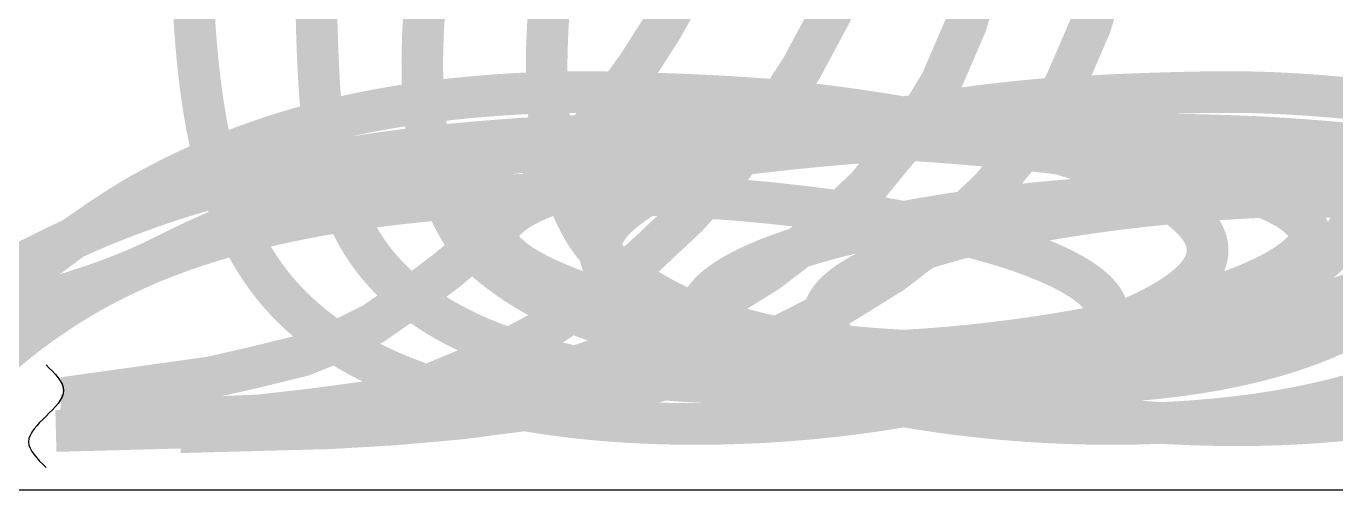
# Model space of a CAD drawing. Header units: feet. Extents: x -208 to 2089, y -974 to 342.
# Drawn here: x 1555.8 to 1618.7, y -534.5 to -512.3 of the extents above; entities that cross this region are included whole.
import ezdxf

# ---------------------------------------------------------------- set-up
doc = ezdxf.new("R2010")
doc.units = ezdxf.units.FT
doc.header["$MEASUREMENT"] = 0
doc.layers.add('CABLE', color=2, linetype='Continuous')
doc.layers.add('EQUIPMENT', color=6, linetype='Continuous')

msp = doc.modelspace()

# ---------------------------------------------------------------- linework, layer by layer
at = {"layer": 'CABLE', "const_width": 2}
for points in [[(1595.63793, -508.9423), (1594.47648, -511.64542), (1593.06904, -514.26604), (1591.43519, -516.78051), (1589.59448, -519.16516), (1587.56649, -521.39632), (1585.37077, -523.45032), (1583.0269, -525.3035), (1580.55444, -526.93218), (1577.97295, -528.31271), (1575.30201, -529.42141), (1572.55961, -530.2489), (1569.77096, -530.62828), (1566.98575, -530.94585), (1564.18185, -531.05793), (1557.43379, -530.92717)], [(1601.859, -509.23614), (1600.9688, -512.18949), (1599.75947, -514.98465), (1598.17664, -517.58498), (1596.22024, -519.96832), (1593.94638, -522.12757), (1591.41378, -524.05629), (1588.68115, -525.74805), (1585.80723, -527.19644), (1582.85055, -528.39513), (1579.85236, -529.34975), (1576.82106, -530.08861), (1573.76137, -530.64252), (1570.67803, -531.04231), (1567.57576, -531.31881), (1564.45929, -531.50283), (1557.21854, -531.6974)], [(1607.83727, -509.29647), (1606.94707, -512.24982), (1605.73774, -515.04499), (1604.15491, -517.64531), (1602.19851, -520.02865), (1599.92465, -522.1879), (1597.39205, -524.11662), (1594.65942, -525.80839), (1591.7855, -527.25678), (1588.82882, -528.45546), (1585.83063, -529.41009), (1582.79933, -530.14894), (1579.73964, -530.70285), (1576.6563, -531.10265), (1573.55403, -531.37914), (1570.43756, -531.56316), (1563.19681, -531.75773)], [(1574.97434, -510.89257), (1574.93599, -511.4411), (1574.90414, -511.94597), (1574.87867, -512.4107), (1574.85922, -512.84069), (1574.84542, -513.24137), (1574.83692, -513.61817), (1574.83335, -513.97649), (1574.83437, -514.32177), (1574.83961, -514.65941), (1574.8488, -514.99392), (1574.86203, -515.32609), (1574.87949, -515.6558), (1574.90136, -515.98291), (1574.92782, -516.30729), (1574.95907, -516.62882), (1574.99527, -516.94737), (1575.03662, -517.2628), (1575.0833, -517.575), (1575.13549, -517.88383), (1575.19338, -518.18916), (1575.25715, -518.49087), (1575.32698, -518.78882), (1575.40305, -519.08289), (1575.48556, -519.37294), (1575.57468, -519.65886), (1575.67033, -519.94023), (1575.77137, -520.21553), (1575.87639, -520.48299), (1575.98399, -520.74081), (1576.09274, -520.9872), (1576.20125, -521.22036), (1576.3081, -521.43851), (1576.41189, -521.63986), (1576.51158, -521.82328), (1576.60762, -521.99025), (1576.70085, -522.14292), (1576.79209, -522.28345), (1576.88218, -522.41398), (1576.97193, -522.53666), (1577.06217, -522.65364), (1577.15375, -522.76706), (1577.24768, -522.87895), (1577.34582, -522.99077), (1577.45021, -523.10387), (1577.56291, -523.21956), (1577.68597, -523.33921), (1577.82143, -523.46413), (1577.97136, -523.59566), (1578.1378, -523.73515), (1578.32222, -523.8834), (1578.52373, -524.03915), (1578.74088, -524.20059), (1578.97221, -524.36594), (1579.21623, -524.53339), (1579.4715, -524.70115), (1579.73655, -524.86743), (1580.00992, -525.03042), (1580.29035, -525.18865), (1580.57747, -525.34185), (1580.87113, -525.49008), (1581.17117, -525.63338), (1581.47744, -525.7718), (1581.78977, -525.9054), (1582.108, -526.03422), (1582.43199, -526.15832), (1582.76158, -526.27773), (1583.0966, -526.39252), (1583.4369, -526.50274), (1583.78233, -526.60842), (1584.13273, -526.70963), (1584.48793, -526.80641), (1584.84779, -526.89882), (1585.21215, -526.98689), (1585.58085, -527.07069), (1585.95373, -527.15026), (1586.33063, -527.22566), (1586.71141, -527.29692), (1587.0959, -527.36411), (1587.48394, -527.42726), (1587.87538, -527.48644), (1588.27006, -527.54169), (1588.66783, -527.59306), (1589.06853, -527.6406), (1589.47199, -527.68437), (1589.87807, -527.7244), (1590.28661, -527.76076), (1590.69745, -527.79348), (1591.11043, -527.82263), (1591.5254, -527.84824), (1591.9422, -527.87038), (1592.36067, -527.88908), (1592.78065, -527.90441), (1593.202, -527.9164), (1593.62454, -527.92512), (1594.04814, -527.9306), (1594.47262, -527.93291), (1594.89783, -527.93208), (1595.32361, -527.92817), (1595.74982, -527.92124), (1596.17628, -527.91132), (1596.60285, -527.89847), (1597.02937, -527.88273), (1597.45567, -527.86417), (1597.88161, -527.84282), (1598.30703, -527.81875), (1598.73176, -527.79199), (1599.15566, -527.7626), (1599.57856, -527.73062), (1600.00031, -527.69612), (1600.42075, -527.65913), (1600.83973, -527.61971), (1601.25708, -527.57791), (1601.67266, -527.53377), (1602.0863, -527.48735), (1602.49785, -527.4387), (1602.90715, -527.38787), (1603.31404, -527.3349), (1603.71837, -527.27985), (1604.11997, -527.22276), (1604.51871, -527.16369), (1604.9144, -527.10269), (1605.30691, -527.03981), (1605.69607, -526.97509), (1606.08172, -526.90858), (1606.46371, -526.84034), (1606.84189, -526.77042), (1607.21608, -526.69886), (1607.58615, -526.62572), (1607.95193, -526.55104), (1608.31326, -526.47488), (1608.66998, -526.39728), (1609.02195, -526.3183), (1609.369, -526.23798), (1609.71098, -526.15638), (1610.04772, -526.07354), (1610.37908, -525.98952), (1610.7049, -525.90436), (1611.02501, -525.81811), (1611.33927, -525.73083), (1611.64751, -525.64256), (1611.94958, -525.55336), (1612.24532, -525.46327), (1612.53457, -525.37234), (1612.81718, -525.28063), (1613.09299, -525.18817), (1613.36185, -525.09504), (1613.62359, -525.00126), (1613.87806, -524.9069), (1614.12511, -524.812), (1614.36457, -524.71661), (1614.59629, -524.62079), (1614.82011, -524.52458), (1615.03588, -524.42803), (1615.24344, -524.33119), (1615.44263, -524.23411), (1615.63329, -524.13685), (1615.81527, -524.03945), (1615.98841, -523.94196), (1616.15256, -523.84443), (1616.30755, -523.74691), (1616.45323, -523.64945), (1616.58946, -523.55223), (1616.7161, -523.45587), (1616.83306, -523.36116), (1616.94023, -523.26885), (1617.03748, -523.1797), (1617.12471, -523.09449), (1617.20181, -523.01397), (1617.26867, -522.9389), (1617.32536, -522.86981), (1617.37267, -522.80617), (1617.41157, -522.74724), (1617.44303, -522.69224), (1617.46802, -522.64043), (1617.48751, -522.59103), (1617.50247, -522.5433), (1617.51387, -522.49646), (1617.52242, -522.44978), (1617.52778, -522.40256), (1617.52936, -522.35411), (1617.52655, -522.30376), (1617.51877, -522.25083), (1617.50541, -522.19463), (1617.48587, -522.13448), (1617.45956, -522.06971), (1617.42595, -521.99987), (1617.38476, -521.92547), (1617.33579, -521.84725), (1617.27883, -521.76596), (1617.21368, -521.68235), (1617.14014, -521.59716), (1617.05799, -521.51114), (1616.96704, -521.42503), (1616.86712, -521.33946), (1616.75831, -521.25456), (1616.64071, -521.17034), (1616.51443, -521.08681), (1616.37958, -521.00397), (1616.23629, -520.92183), (1616.08465, -520.84041), (1615.92479, -520.75971), (1615.7568, -520.67974), (1615.58082, -520.60051), (1615.39694, -520.52202), (1615.20528, -520.44429), (1615.00595, -520.36732), (1614.79907, -520.29113), (1614.58474, -520.21572), (1614.36307, -520.1411), (1614.13419, -520.06728), (1613.8982, -519.99426), (1613.65521, -519.92207), (1613.40533, -519.85069), (1613.14869, -519.78015), (1612.88538, -519.71046), (1612.61552, -519.64161), (1612.33923, -519.57362), (1612.05661, -519.5065), (1611.76777, -519.44026), (1611.47284, -519.3749), (1611.17192, -519.31044), (1610.86512, -519.24688), (1610.55255, -519.18423), (1610.23433, -519.1225), (1609.91057, -519.06169), (1609.58138, -519.00183), (1609.24688, -518.94291), (1608.90716, -518.88495), (1608.56236, -518.82795), (1608.21257, -518.77192), (1607.85791, -518.71687), (1607.4985, -518.66281), (1607.13444, -518.60974), (1606.76585, -518.55769), (1606.39283, -518.50664), (1606.01551, -518.45662), (1605.63398, -518.40764), (1605.24837, -518.35969), (1604.85879, -518.31279), (1604.46535, -518.26696), (1604.06815, -518.22218), (1603.66732, -518.17849), (1603.26296, -518.13587), (1602.85519, -518.09435), (1602.44412, -518.05393), (1602.02986, -518.01462), (1601.61251, -517.97643), (1601.19221, -517.93937), (1600.76904, -517.90344), (1600.34195, -517.86863), (1599.90507, -517.8348), (1599.45136, -517.8018), (1598.97378, -517.76946), (1598.46529, -517.73762), (1597.91884, -517.70612), (1597.32739, -517.67481), (1596.68391, -517.64352), (1595.98374, -517.61223), (1595.23184, -517.5815), (1594.43558, -517.55201), (1593.60231, -517.52447), (1592.73938, -517.49956), (1591.85417, -517.47798), (1590.95401, -517.46042), (1590.04628, -517.44757), (1589.13834, -517.43993), (1588.23758, -517.4372), (1587.35142, -517.43891), (1586.48725, -517.44455), (1585.65249, -517.45364), (1584.85454, -517.46569), (1584.1008, -517.4802), (1583.39869, -517.4967), (1582.7532, -517.51477), (1582.15968, -517.53434), (1581.61106, -517.55541), (1581.1003, -517.578), (1580.62034, -517.60211), (1580.1641, -517.62775), (1579.72455, -517.65493), (1579.29461, -517.68366), (1578.86841, -517.71395), (1578.4448, -517.74579), (1578.02379, -517.7792), (1577.60541, -517.81418), (1577.18969, -517.85074), (1576.77664, -517.88888), (1576.3663, -517.92861), (1575.95868, -517.96993), (1575.5538, -518.01284), (1575.15166, -518.05735), (1574.75224, -518.10347), (1574.35551, -518.15119), (1573.96147, -518.20053), (1573.57009, -518.25148), (1573.18137, -518.30404), (1572.79528, -518.35823), (1572.4118, -518.41404), (1572.03093, -518.47148), (1571.65264, -518.53055), (1571.27691, -518.59125), (1570.90374, -518.65359), (1570.5331, -518.71758), (1570.16498, -518.7832), (1569.79935, -518.85048), (1569.43621, -518.91941), (1569.07554, -518.98999), (1568.71731, -519.06223), (1568.36151, -519.13614), (1568.00813, -519.21171), (1567.65715, -519.28895), (1567.30855, -519.36786), (1566.96231, -519.44845), (1566.61843, -519.53071), (1566.27687, -519.61466), (1565.93763, -519.7003), (1565.60068, -519.78762), (1565.26602, -519.87664), (1564.93361, -519.96736), (1564.60346, -520.05977), (1564.27553, -520.15389), (1563.94982, -520.24972), (1563.6263, -520.34725), (1563.30497, -520.4465), (1562.98579, -520.54747), (1562.66876, -520.65016), (1562.35386, -520.75457), (1562.04107, -520.86071), (1561.73038, -520.96858), (1561.42176, -521.07819), (1561.11521, -521.18953), (1560.8107, -521.30262), (1560.50822, -521.41745), (1560.20775, -521.53402), (1559.90927, -521.65235), (1559.61277, -521.77244), (1559.31823, -521.89428), (1559.02563, -522.01789), (1558.73496, -522.14326), (1558.4462, -522.2704), (1558.15934, -522.39931), (1557.87434, -522.53), (1557.59121, -522.66247), (1557.30992, -522.79672), (1557.03046, -522.93276), (1556.75189, -523.07069), (1556.46961, -523.2111), (1556.17813, -523.35466), (1555.87191, -523.50205), (1555.54547, -523.65395), (1555.19328, -523.81104), (1554.80984, -523.974), (1554.38962, -524.14351)], [(1563.82038, -510.9424), (1563.84121, -511.35972), (1563.86484, -511.77775), (1563.89141, -512.19652), (1563.92108, -512.61604), (1563.954, -513.03637), (1563.99032, -513.45748), (1564.03028, -513.87921), (1564.07413, -514.30136), (1564.12212, -514.72373), (1564.1745, -515.14612), (1564.2315, -515.56833), (1564.29339, -515.99015), (1564.36041, -516.41138), (1564.43281, -516.8318), (1564.51091, -517.25108), (1564.59502, -517.66885), (1564.68544, -518.08476), (1564.78251, -518.49846), (1564.88653, -518.90959), (1564.99782, -519.31778), (1565.11669, -519.72269), (1565.24346, -520.12396), (1565.37844, -520.52122), (1565.52196, -520.91412), (1565.67432, -521.3023), (1565.83585, -521.68539), (1566.00686, -522.06304), (1566.18767, -522.43489), (1566.37859, -522.80057), (1566.57991, -523.15975), (1566.79185, -523.51215), (1567.0146, -523.85749), (1567.24832, -524.19551), (1567.49323, -524.52595), (1567.74948, -524.84855), (1568.01729, -525.16304), (1568.29682, -525.46915), (1568.58819, -525.76666), (1568.89126, -526.05558), (1569.20578, -526.33592), (1569.53153, -526.60774), (1569.86828, -526.87105), (1570.21581, -527.1259), (1570.57388, -527.37233), (1570.94227, -527.61037), (1571.32073, -527.84007), (1571.70897, -528.0615), (1572.10668, -528.27478), (1572.51355, -528.47998), (1572.92927, -528.67722), (1573.35352, -528.86657), (1573.78601, -529.04815), (1574.22641, -529.22203), (1574.67442, -529.38833), (1575.12973, -529.54713), (1575.59204, -529.69853), (1576.06101, -529.84262), (1576.53636, -529.97951), (1577.01777, -530.10928), (1577.50493, -530.23202), (1577.99752, -530.34785), (1578.49525, -530.45684), (1578.99779, -530.5591), (1579.50484, -530.65473), (1580.01609, -530.74381), (1580.53124, -530.82644), (1581.04996, -530.90272), (1581.57195, -530.97274), (1582.09689, -531.03659), (1582.62449, -531.09438), (1583.15443, -531.1462), (1583.6864, -531.19215), (1584.22008, -531.23231), (1584.75518, -531.26678), (1585.29137, -531.29567), (1585.82836, -531.31906), (1586.36582, -531.33705), (1586.90346, -531.34973), (1587.44095, -531.35721), (1587.97799, -531.35957), (1588.51428, -531.35691), (1589.04949, -531.34933), (1589.58332, -531.33692), (1590.11546, -531.31977), (1590.6456, -531.29799), (1591.17343, -531.27167), (1591.69864, -531.2409), (1592.22093, -531.20577), (1592.73997, -531.16639), (1593.25546, -531.12285), (1593.76709, -531.07524), (1594.27455, -531.02366), (1594.77753, -530.9682), (1595.27572, -530.90897), (1595.76881, -530.84605), (1596.25649, -530.77954), (1596.73845, -530.70953), (1597.21438, -530.63612), (1597.68398, -530.55942), (1598.14692, -530.4795), (1598.6029, -530.39647), (1599.05161, -530.31041), (1599.49274, -530.22144), (1599.92599, -530.12964), (1600.35103, -530.03511), (1600.76756, -529.93794), (1601.17528, -529.83822), (1601.57386, -529.73606), (1601.963, -529.63155), (1602.3424, -529.52479), (1602.71174, -529.41586), (1603.0707, -529.30487), (1603.41899, -529.1919), (1603.75629, -529.07706), (1604.08229, -528.96044), (1604.39667, -528.84214), (1604.69914, -528.72225), (1604.98938, -528.60086), (1605.26709, -528.47808), (1605.53194, -528.35399), (1605.78363, -528.22869), (1606.02186, -528.10228), (1606.2463, -527.97486), (1606.45666, -527.84651), (1606.65261, -527.71733), (1606.83388, -527.58742), (1607.00023, -527.45687), (1607.15147, -527.32575), (1607.2874, -527.19417), (1607.4078, -527.06219), (1607.51248, -526.92992), (1607.60123, -526.79744), (1607.67385, -526.66482), (1607.7302, -526.53217), (1607.77037, -526.39953), (1607.79451, -526.26696), (1607.80276, -526.13452), (1607.79529, -526.00227), (1607.77224, -525.87027), (1607.73375, -525.73857), (1607.67999, -525.60723), (1607.61111, -525.47631), (1607.52733, -525.34585), (1607.42887, -525.21592), (1607.31594, -525.08655), (1607.18878, -524.95781), (1607.04761, -524.82973), (1606.89266, -524.70239), (1606.72413, -524.57582), (1606.54227, -524.45007), (1606.34728, -524.3252), (1606.1394, -524.20126), (1605.91885, -524.0783), (1605.68585, -523.95637), (1605.44062, -523.83552), (1605.1834, -523.71581), (1604.91439, -523.59728), (1604.63383, -523.47999), (1604.34193, -523.36398), (1604.03893, -523.24931), (1603.72504, -523.13603), (1603.40049, -523.02419), (1603.0655, -522.91384), (1602.72029, -522.80504), (1602.36509, -522.69782), (1602.00013, -522.59226), (1601.62561, -522.48839), (1601.24178, -522.38626), (1600.84884, -522.28594), (1600.44703, -522.18746), (1600.03657, -522.09088), (1599.61767, -521.99626), (1599.19058, -521.90364), (1598.75549, -521.81307), (1598.31265, -521.72461), (1597.86228, -521.6383), (1597.40459, -521.55421), (1596.93981, -521.47237), (1596.46816, -521.39284), (1595.98987, -521.31567), (1595.50517, -521.24092), (1595.01426, -521.16862), (1594.51738, -521.09885), (1594.01476, -521.03164), (1593.5066, -520.96704), (1592.99315, -520.90511), (1592.47461, -520.84591), (1591.95122, -520.78947), (1591.42319, -520.73585), (1590.89076, -520.68511), (1590.35414, -520.63729), (1589.81355, -520.59245), (1589.26923, -520.55063), (1588.72138, -520.51189), (1588.17025, -520.47628), (1587.61604, -520.44385), (1587.05899, -520.41464), (1586.49931, -520.38872), (1585.93724, -520.36614), (1585.37299, -520.34694), (1584.80678, -520.33117), (1584.23884, -520.31889), (1583.6694, -520.31015), (1583.09867, -520.30499), (1582.52689, -520.30348), (1581.95426, -520.30566), (1581.38102, -520.31158), (1580.80739, -520.32129), (1580.2336, -520.33485), (1579.65986, -520.35231), (1579.0864, -520.37371), (1578.51344, -520.39911), (1577.94121, -520.42856), (1577.36993, -520.46211), (1576.79982, -520.49981), (1576.2311, -520.54172), (1575.66401, -520.58787), (1575.09876, -520.63834), (1574.53557, -520.69316), (1573.97468, -520.75238), (1573.41629, -520.81607), (1572.86064, -520.88427), (1572.30795, -520.95702), (1571.75845, -521.03439), (1571.21235, -521.11643), (1570.66987, -521.20317), (1570.13125, -521.29469), (1569.59671, -521.39101), (1569.06646, -521.49221), (1568.54074, -521.59833), (1568.01976, -521.70942), (1567.50375, -521.82552), (1566.99294, -521.9467), (1566.48753, -522.07301), (1565.98777, -522.20449), (1565.49387, -522.34119), (1565.00605, -522.48317), (1564.52453, -522.63048), (1564.04945, -522.78313), (1563.58097, -522.94113), (1563.11921, -523.1045), (1562.66432, -523.27327), (1562.21644, -523.44743), (1561.77571, -523.627), (1561.34227, -523.81201), (1560.91622, -524.00243), (1560.49747, -524.1982), (1560.0859, -524.39922), (1559.6814, -524.60536), (1559.28385, -524.81655), (1558.89311, -525.03268), (1558.50908, -525.25364), (1558.13162, -525.47933), (1557.76076, -525.70955), (1557.39701, -525.94368), (1557.04104, -526.18097), (1556.69352, -526.42071), (1556.35511, -526.66215), (1556.02647, -526.90457), (1555.70827, -527.14724), (1555.40116, -527.38943), (1555.10531, -527.6303), (1554.81884, -527.86869), (1554.53935, -528.10329)], [(1587.44162, -510.41673), (1586.36424, -512.334), (1585.17261, -514.19548), (1583.87448, -515.99679), (1582.47765, -517.73357), (1580.98987, -519.40147), (1579.41892, -520.99611), (1577.77256, -522.51313), (1576.05859, -523.94818), (1574.28475, -525.29688), (1572.45884, -526.55487), (1570.71198, -527.41803), (1569.05819, -528.07911), (1566.7429, -528.64574), (1564.66386, -529.11794), (1557.57622, -530.10956)], [(1580.95261, -510.95291), (1580.91426, -511.50143), (1580.88241, -512.00631), (1580.85694, -512.47103), (1580.83749, -512.90102), (1580.82369, -513.30171), (1580.81519, -513.6785), (1580.81162, -514.03683), (1580.81264, -514.3821), (1580.81788, -514.71975), (1580.82707, -515.05426), (1580.8403, -515.38643), (1580.85776, -515.71613), (1580.87963, -516.04324), (1580.90609, -516.36762), (1580.93734, -516.68915), (1580.97354, -517.0077), (1581.01489, -517.32314), (1581.06157, -517.63534), (1581.11376, -517.94416), (1581.17165, -518.2495), (1581.23542, -518.5512), (1581.30525, -518.84915), (1581.38132, -519.14322), (1581.46383, -519.43328), (1581.55295, -519.71919), (1581.6486, -520.00056), (1581.74964, -520.27587), (1581.85466, -520.54333), (1581.96225, -520.80114), (1582.07101, -521.04753), (1582.17952, -521.28069), (1582.28637, -521.49885), (1582.39016, -521.7002), (1582.48985, -521.88361), (1582.58589, -522.05058), (1582.67912, -522.20325), (1582.77036, -522.34378), (1582.86045, -522.47431), (1582.9502, -522.59699), (1583.04044, -522.71397), (1583.13202, -522.8274), (1583.22595, -522.93929), (1583.32409, -523.05111), (1583.42848, -523.1642), (1583.54118, -523.2799), (1583.66424, -523.39954), (1583.7997, -523.52446), (1583.94963, -523.65599), (1584.11607, -523.79548), (1584.30049, -523.94373), (1584.502, -524.09948), (1584.71915, -524.26092), (1584.95048, -524.42627), (1585.1945, -524.59372), (1585.44977, -524.76148), (1585.71482, -524.92776), (1585.98819, -525.09076), (1586.26862, -525.24898), (1586.55574, -525.40219), (1586.8494, -525.55041), (1587.14944, -525.69371), (1587.45571, -525.83214), (1587.76804, -525.96573), (1588.08627, -526.09456), (1588.41026, -526.21865), (1588.73985, -526.33807), (1589.07487, -526.45286), (1589.41517, -526.56307), (1589.7606, -526.66876), (1590.111, -526.76997), (1590.4662, -526.86675), (1590.82606, -526.95915), (1591.19042, -527.04723), (1591.55912, -527.13103), (1591.932, -527.2106), (1592.3089, -527.28599), (1592.68968, -527.35725), (1593.07417, -527.42444), (1593.46221, -527.4876), (1593.85365, -527.54677), (1594.24833, -527.60202), (1594.6461, -527.6534), (1595.0468, -527.70094), (1595.45026, -527.7447), (1595.85634, -527.78473), (1596.26488, -527.82109), (1596.67572, -527.85381), (1597.0887, -527.88296), (1597.50367, -527.90858), (1597.92046, -527.93071), (1598.33894, -527.94942), (1598.75892, -527.96474), (1599.18027, -527.97674), (1599.60281, -527.98545), (1600.02641, -527.99094), (1600.45089, -527.99324), (1600.8761, -527.99242), (1601.30188, -527.98851), (1601.72809, -527.98157), (1602.15455, -527.97165), (1602.58112, -527.9588), (1603.00764, -527.94307), (1603.43394, -527.9245), (1603.85988, -527.90316), (1604.28529, -527.87908), (1604.71003, -527.85232), (1605.13393, -527.82293), (1605.55683, -527.79096), (1605.97858, -527.75645), (1606.39902, -527.71946), (1606.818, -527.68004), (1607.23535, -527.63824), (1607.65093, -527.59411), (1608.06457, -527.54769), (1608.47612, -527.49904), (1608.88542, -527.4482), (1609.29231, -527.39523), (1609.69664, -527.34018), (1610.09824, -527.2831), (1610.49698, -527.22403), (1610.89267, -527.16303), (1611.28518, -527.10014), (1611.67434, -527.03542), (1612.05999, -526.96891), (1612.44198, -526.90068), (1612.82015, -526.83075), (1613.19435, -526.7592), (1613.56442, -526.68605), (1613.93019, -526.61138), (1614.29153, -526.53521), (1614.64825, -526.45762), (1615.00022, -526.37863), (1615.34727, -526.29832), (1615.68925, -526.21671), (1616.02599, -526.13388), (1616.35735, -526.04985), (1616.68317, -525.96469), (1617.00328, -525.87845), (1617.31754, -525.79116), (1617.62578, -525.7029), (1617.92785, -525.61369), (1618.22359, -525.5236), (1618.51284, -525.43267), (1618.79545, -525.34096), (1619.07126, -525.24851), (1619.34012, -525.15537), (1619.60186, -525.0616), (1619.85633, -524.96723)], [(1569.73633, -511.25989), (1569.75064, -511.92507), (1569.76865, -512.58041), (1569.79024, -513.22021), (1569.81531, -513.83871), (1569.84378, -514.43022), (1569.87554, -514.98899), (1569.9105, -515.5093), (1569.94861, -515.98724), (1569.99005, -516.42618), (1570.03505, -516.83126), (1570.08384, -517.20766), (1570.13666, -517.56054), (1570.19373, -517.89508), (1570.2553, -518.21644), (1570.32159, -518.52978), (1570.39282, -518.83938), (1570.46918, -519.14599), (1570.55085, -519.44946), (1570.63801, -519.74964), (1570.73082, -520.04639), (1570.82947, -520.33956), (1570.93414, -520.62901), (1571.045, -520.91458), (1571.16222, -521.19614), (1571.28596, -521.47355), (1571.41639, -521.74666), (1571.55367, -522.01536), (1571.69795, -522.27949), (1571.84939, -522.53894), (1572.00814, -522.79355), (1572.17438, -523.04319), (1572.34823, -523.28775), (1572.52968, -523.52718), (1572.71871, -523.76146), (1572.91529, -523.99057), (1573.11939, -524.21448), (1573.33097, -524.43315), (1573.55, -524.64658), (1573.77646, -524.85473), (1574.0103, -525.0576), (1574.25138, -525.2552), (1574.49957, -525.44759), (1574.75472, -525.63481), (1575.01667, -525.81689), (1575.2853, -525.99389), (1575.56045, -526.16584), (1575.84198, -526.33278), (1576.12973, -526.49477), (1576.42357, -526.65183), (1576.72335, -526.80403), (1577.02892, -526.95139), (1577.34013, -527.09396), (1577.65684, -527.23179), (1577.9789, -527.36491), (1578.30616, -527.49338), (1578.63847, -527.61723), (1578.9757, -527.73651), (1579.31769, -527.85127), (1579.66429, -527.96154), (1580.01535, -528.06736), (1580.37074, -528.16879), (1580.73031, -528.26586), (1581.0939, -528.35862), (1581.46136, -528.44712), (1581.83257, -528.53138), (1582.20735, -528.61147), (1582.58558, -528.68742), (1582.9671, -528.75927), (1583.35176, -528.82707), (1583.73942, -528.89087), (1584.12993, -528.95069), (1584.52315, -529.0066), (1584.91892, -529.05863), (1585.3171, -529.10682), (1585.71755, -529.15122), (1586.12011, -529.19187), (1586.52464, -529.22881), (1586.93099, -529.2621), (1587.33902, -529.29176), (1587.74857, -529.31786), (1588.15951, -529.34041), (1588.57168, -529.35948), (1588.98494, -529.37511), (1589.39913, -529.38733), (1589.81412, -529.39619), (1590.22976, -529.40174), (1590.64589, -529.40402), (1591.06238, -529.40307), (1591.47908, -529.39893), (1591.89583, -529.39165), (1592.31249, -529.38127), (1592.72892, -529.36784), (1593.14496, -529.35139), (1593.56047, -529.33198), (1593.97531, -529.30964), (1594.38933, -529.28441), (1594.80237, -529.25635), (1595.2143, -529.22549), (1595.62496, -529.19188), (1596.03421, -529.15557), (1596.4419, -529.11658), (1596.84788, -529.07498), (1597.25202, -529.03079), (1597.65415, -528.98407), (1598.05414, -528.93486), (1598.45183, -528.88319), (1598.84708, -528.82913), (1599.23975, -528.7727), (1599.62968, -528.71395), (1600.01673, -528.65292), (1600.40075, -528.58966), (1600.7816, -528.52422), (1601.15912, -528.45663), (1601.53318, -528.38693), (1601.90362, -528.31518), (1602.27029, -528.24141), (1602.63306, -528.16566), (1602.99176, -528.08799), (1603.34627, -528.00844), (1603.69642, -527.92704), (1604.04207, -527.84384), (1604.38308, -527.75888), (1604.7193, -527.67221), (1605.05058, -527.58388), (1605.37677, -527.49391), (1605.69773, -527.40237), (1606.01331, -527.30928), (1606.32336, -527.2147), (1606.62774, -527.11867), (1606.92629, -527.02122), (1607.21888, -526.92242), (1607.50536, -526.82228), (1607.78557, -526.72087), (1608.05937, -526.61822), (1608.32662, -526.51438), (1608.58717, -526.40939), (1608.84086, -526.3033), (1609.08756, -526.19614), (1609.32711, -526.08796), (1609.55938, -525.97881), (1609.7842, -525.86872), (1610.00144, -525.75774), (1610.21095, -525.64592), (1610.41258, -525.53329), (1610.60619, -525.41991), (1610.79162, -525.30581), (1610.96873, -525.19103), (1611.13738, -525.07563), (1611.29741, -524.95963), (1611.44868, -524.8431), (1611.59105, -524.72607), (1611.72436, -524.60858), (1611.84851, -524.49067), (1611.96337, -524.37239), (1612.06884, -524.25377), (1612.16479, -524.13487), (1612.25112, -524.01571), (1612.32771, -523.89634), (1612.39444, -523.7768), (1612.45123, -523.65713), (1612.49811, -523.53736), (1612.53512, -523.41751), (1612.56233, -523.29763), (1612.57978, -523.17772), (1612.58753, -523.05783), (1612.58563, -522.93799), (1612.57414, -522.81821), (1612.55312, -522.69853), (1612.52267, -522.57898), (1612.4829, -522.45957), (1612.43391, -522.34034), (1612.37581, -522.2213), (1612.30871, -522.10249), (1612.23271, -521.98392), (1612.14794, -521.86562), (1612.05448, -521.74762), (1611.95245, -521.62994), (1611.84196, -521.5126), (1611.72312, -521.39563), (1611.59603, -521.27905), (1611.4608, -521.16289), (1611.31754, -521.04718), (1611.16636, -520.93193), (1611.00736, -520.81717), (1610.84065, -520.70293), (1610.66635, -520.58923), (1610.48455, -520.4761), (1610.29536, -520.36355), (1610.0989, -520.25162), (1609.89527, -520.14033), (1609.68457, -520.0297), (1609.46693, -519.91976), (1609.24243, -519.81053), (1609.0112, -519.70204), (1608.77334, -519.59431), (1608.52895, -519.48736), (1608.27815, -519.38123), (1608.02104, -519.27593), (1607.75773, -519.17149), (1607.48833, -519.06794), (1607.21295, -518.96529), (1606.93168, -518.86358), (1606.64465, -518.76282), (1606.35196, -518.66305), (1606.05372, -518.56428), (1605.75002, -518.46655), (1605.44099, -518.36987), (1605.12674, -518.27427), (1604.80735, -518.17977), (1604.48296, -518.08641), (1604.15365, -517.9942), (1603.81955, -517.90317), (1603.48075, -517.81334), (1603.13737, -517.72474), (1602.78952, -517.63739), (1602.4373, -517.55131), (1602.08081, -517.46654), (1601.72017, -517.3831), (1601.35549, -517.301), (1600.98687, -517.22028), (1600.61442, -517.14096), (1600.23825, -517.06306), (1599.85846, -516.98661), (1599.47517, -516.91164), (1599.08848, -516.83816), (1598.6985, -516.7662), (1598.30533, -516.69579), (1597.90909, -516.62695), (1597.50988, -516.55971), (1597.10781, -516.49409), (1596.70298, -516.43011), (1596.29552, -516.3678), (1595.88551, -516.30718), (1595.47308, -516.24829), (1595.05832, -516.19113), (1594.64136, -516.13575), (1594.22228, -516.08215), (1593.80121, -516.03037), (1593.37824, -515.98043), (1592.95235, -515.93234), (1592.51793, -515.88603), (1592.06823, -515.84142), (1591.59649, -515.79842), (1591.09598, -515.75694), (1590.55993, -515.71691), (1589.98161, -515.67823), (1589.35426, -515.64083), (1588.67458, -515.60472), (1587.95304, -515.57035), (1587.20357, -515.53827), (1586.44009, -515.50902), (1585.67652, -515.48316), (1584.92679, -515.46124), (1584.20481, -515.4438), (1583.5245, -515.4314), (1582.89636, -515.42444), (1582.31707, -515.42269), (1581.77989, -515.4258), (1581.27809, -515.43338), (1580.80492, -515.44509), (1580.35364, -515.46055), (1579.91751, -515.4794), (1579.48978, -515.50126), (1579.06487, -515.52583), (1578.64172, -515.55309), (1578.22045, -515.58304), (1577.80117, -515.61571), (1577.38399, -515.65114), (1576.96901, -515.68934), (1576.55634, -515.73033), (1576.14609, -515.77415), (1575.73836, -515.82082), (1575.33325, -515.87034), (1574.93085, -515.92276), (1574.53126, -515.97807), (1574.13455, -516.03631), (1573.74084, -516.09749), (1573.3502, -516.16162), (1572.96274, -516.22873), (1572.57852, -516.29883), (1572.19756, -516.37191), (1571.81986, -516.44794), (1571.44543, -516.52693), (1571.07426, -516.60884), (1570.70634, -516.69366), (1570.34169, -516.78137), (1569.9803, -516.87196), (1569.62216, -516.96541), (1569.26725, -517.06168), (1568.91553, -517.16076), (1568.56697, -517.26261), (1568.22154, -517.36719), (1567.87919, -517.47449), (1567.5399, -517.58447), (1567.20363, -517.69709), (1566.87034, -517.81234), (1566.54002, -517.93018), (1566.21261, -518.05058), (1565.88808, -518.17352), (1565.56641, -518.29895), (1565.24756, -518.42685), (1564.93149, -518.5572), (1564.61817, -518.68996), (1564.30757, -518.8251), (1563.99964, -518.96259), (1563.69437, -519.10241), (1563.39171, -519.24451), (1563.09163, -519.38888), (1562.79409, -519.53549), (1562.49906, -519.68429), (1562.20651, -519.83527), (1561.91576, -519.98888), (1561.62353, -520.14756), (1561.32589, -520.31424), (1561.01891, -520.49184), (1560.69869, -520.68329), (1560.36128, -520.89151), (1560.00277, -521.11943), (1559.61924, -521.36998), (1559.20814, -521.64518), (1558.77252, -521.94344), (1558.31681, -522.2623), (1557.84545, -522.59927), (1557.36286, -522.95187), (1556.87349, -523.31762), (1556.38175, -523.69403), (1555.89208, -524.07863), (1555.40491, -524.46932), (1554.90457, -524.86549), (1554.37141, -525.26694)], [(1619.82152, -526.49477), (1619.52768, -526.65183), (1619.2279, -526.80403), (1618.92233, -526.95139), (1618.61112, -527.09396), (1618.29441, -527.23179), (1617.97235, -527.36491), (1617.64509, -527.49338), (1617.31278, -527.61723), (1616.97555, -527.73651), (1616.63356, -527.85127), (1616.28696, -527.96154), (1615.9359, -528.06736), (1615.58051, -528.16879), (1615.22094, -528.26586), (1614.85735, -528.35862), (1614.48989, -528.44712), (1614.11868, -528.53138), (1613.7439, -528.61147), (1613.36567, -528.68742), (1612.98415, -528.75927), (1612.59949, -528.82707), (1612.21183, -528.89087), (1611.82132, -528.95069), (1611.4281, -529.0066), (1611.03233, -529.05863), (1610.63415, -529.10682), (1610.2337, -529.15122), (1609.83114, -529.19187), (1609.42661, -529.22881), (1609.02026, -529.2621), (1608.61223, -529.29176), (1608.20268, -529.31786), (1607.79174, -529.34041), (1607.37957, -529.35948), (1606.96631, -529.37511), (1606.55212, -529.38733), (1606.13713, -529.39619), (1605.72149, -529.40174), (1605.30536, -529.40402), (1604.88887, -529.40307), (1604.47217, -529.39893), (1604.05542, -529.39165), (1603.63876, -529.38127), (1603.22233, -529.36784), (1602.80629, -529.35139), (1602.39078, -529.33198), (1601.97594, -529.30964), (1601.56192, -529.28441), (1601.14888, -529.25635), (1600.73695, -529.22549), (1600.32629, -529.19188), (1599.91704, -529.15557), (1599.50935, -529.11658), (1599.10337, -529.07498), (1598.69923, -529.03079), (1598.2971, -528.98407), (1597.89711, -528.93486), (1597.49942, -528.88319), (1597.10417, -528.82913), (1596.7115, -528.7727), (1596.32157, -528.71395), (1595.93452, -528.65292), (1595.5505, -528.58966), (1595.16965, -528.52422), (1594.79213, -528.45663), (1594.41807, -528.38693), (1594.04763, -528.31518), (1593.68096, -528.24141), (1593.31819, -528.16566), (1592.95949, -528.08799), (1592.60498, -528.00844), (1592.25483, -527.92704), (1591.90918, -527.84384), (1591.56817, -527.75888), (1591.23195, -527.67221), (1590.90067, -527.58388), (1590.57448, -527.49391), (1590.25352, -527.40237), (1589.93794, -527.30928), (1589.62789, -527.2147), (1589.32351, -527.11867), (1589.02496, -527.02122), (1588.73237, -526.92242), (1588.44589, -526.82228), (1588.16568, -526.72087), (1587.89188, -526.61822), (1587.62463, -526.51438), (1587.36409, -526.40939), (1587.11039, -526.3033), (1586.86369, -526.19614), (1586.62414, -526.08796), (1586.39187, -525.97881), (1586.16705, -525.86872), (1585.94981, -525.75774), (1585.7403, -525.64592), (1585.53867, -525.53329), (1585.34506, -525.41991), (1585.15963, -525.30581), (1584.98252, -525.19103), (1584.81387, -525.07563), (1584.65384, -524.95963), (1584.50257, -524.8431), (1584.3602, -524.72607), (1584.22689, -524.60858), (1584.10274, -524.49067), (1583.98788, -524.37239), (1583.88241, -524.25377), (1583.78646, -524.13487), (1583.70013, -524.01571), (1583.62354, -523.89634), (1583.55681, -523.7768), (1583.50002, -523.65713), (1583.45314, -523.53736), (1583.41613, -523.41751), (1583.38892, -523.29763), (1583.37147, -523.17772), (1583.36372, -523.05783), (1583.36562, -522.93799), (1583.37711, -522.81821), (1583.39813, -522.69853), (1583.42858, -522.57898), (1583.46835, -522.45957), (1583.51734, -522.34034), (1583.57544, -522.2213), (1583.64254, -522.10249), (1583.71854, -521.98392), (1583.80331, -521.86562), (1583.89677, -521.74762), (1583.9988, -521.62994), (1584.10929, -521.5126), (1584.22813, -521.39563), (1584.35522, -521.27905), (1584.49045, -521.16289), (1584.63371, -521.04718), (1584.78489, -520.93193), (1584.94389, -520.81717), (1585.1106, -520.70293), (1585.2849, -520.58923), (1585.4667, -520.4761), (1585.65589, -520.36355), (1585.85235, -520.25162), (1586.05598, -520.14033), (1586.26668, -520.0297), (1586.48432, -519.91976), (1586.70882, -519.81053), (1586.94005, -519.70204), (1587.17791, -519.59431), (1587.4223, -519.48736), (1587.6731, -519.38123), (1587.93021, -519.27593), (1588.19352, -519.17149), (1588.46292, -519.06794), (1588.7383, -518.96529), (1589.01957, -518.86358), (1589.3066, -518.76282), (1589.59929, -518.66305), (1589.89753, -518.56428), (1590.20123, -518.46655), (1590.51026, -518.36987), (1590.82451, -518.27427), (1591.1439, -518.17977), (1591.46829, -518.08641), (1591.7976, -517.9942), (1592.1317, -517.90317), (1592.4705, -517.81334), (1592.81388, -517.72474), (1593.16173, -517.63739), (1593.51395, -517.55131), (1593.87044, -517.46654), (1594.23108, -517.3831), (1594.59576, -517.301), (1594.96438, -517.22028), (1595.33683, -517.14096), (1595.713, -517.06306), (1596.09279, -516.98661), (1596.47608, -516.91164), (1596.86277, -516.83816), (1597.25275, -516.7662), (1597.64592, -516.69579), (1598.04216, -516.62695), (1598.44137, -516.55971), (1598.84344, -516.49409), (1599.24827, -516.43011), (1599.65573, -516.3678), (1600.06574, -516.30718), (1600.47817, -516.24829), (1600.89293, -516.19113), (1601.3099, -516.13575), (1601.72897, -516.08215), (1602.15004, -516.03037), (1602.57301, -515.98043), (1602.9989, -515.93234), (1603.43332, -515.88603), (1603.88302, -515.84142), (1604.35476, -515.79842), (1604.85527, -515.75694), (1605.39132, -515.71691), (1605.96964, -515.67823), (1606.59699, -515.64083), (1607.27667, -515.60472), (1607.99821, -515.57035), (1608.74768, -515.53827), (1609.51116, -515.50902), (1610.27473, -515.48316), (1611.02446, -515.46124), (1611.74644, -515.4438), (1612.42675, -515.4314), (1613.05489, -515.42444), (1613.63418, -515.42269), (1614.17136, -515.4258), (1614.67316, -515.43338), (1615.14633, -515.44509), (1615.59761, -515.46055), (1616.03374, -515.4794), (1616.46147, -515.50126), (1616.88638, -515.52583), (1617.30953, -515.55309), (1617.7308, -515.58304), (1618.15008, -515.61571), (1618.56726, -515.65114), (1618.98224, -515.68934), (1619.39491, -515.73033), (1619.80516, -515.77415)], [(1619.87647, -520.0546), (1619.63348, -519.9824), (1619.3836, -519.91103), (1619.12696, -519.84049), (1618.86365, -519.77079), (1618.59379, -519.70194), (1618.3175, -519.63395), (1618.03488, -519.56684), (1617.74604, -519.50059), (1617.45111, -519.43523), (1617.15019, -519.37077), (1616.84339, -519.30721), (1616.53082, -519.24456), (1616.2126, -519.18283), (1615.88884, -519.12203), (1615.55965, -519.06216), (1615.22515, -519.00325), (1614.88543, -518.94528), (1614.54063, -518.88828), (1614.19084, -518.83225), (1613.83618, -518.7772), (1613.47677, -518.72314), (1613.11271, -518.67008), (1612.74412, -518.61802), (1612.3711, -518.56698), (1611.99378, -518.51696), (1611.61225, -518.46797), (1611.22664, -518.42003), (1610.83706, -518.37313), (1610.44362, -518.32729), (1610.04642, -518.28252), (1609.64559, -518.23882), (1609.24123, -518.19621), (1608.83346, -518.15469), (1608.42239, -518.11427), (1608.00813, -518.07496), (1607.59078, -518.03677), (1607.17048, -517.9997), (1606.74731, -517.96378), (1606.32022, -517.92896), (1605.88334, -517.89513), (1605.42963, -517.86213), (1604.95205, -517.82979), (1604.44356, -517.79795), (1603.89711, -517.76646), (1603.30566, -517.73514), (1602.66218, -517.70385), (1601.96201, -517.67256), (1601.21011, -517.64183), (1600.41385, -517.61235), (1599.58058, -517.5848), (1598.71765, -517.5599), (1597.83243, -517.53831), (1596.93228, -517.52075), (1596.02455, -517.5079), (1595.11661, -517.50026), (1594.21585, -517.49754), (1593.32969, -517.49924), (1592.46552, -517.50488), (1591.63076, -517.51397), (1590.83281, -517.52602), (1590.07907, -517.54054), (1589.37696, -517.55703), (1588.73147, -517.5751), (1588.13794, -517.59467), (1587.58933, -517.61574), (1587.07857, -517.63833), (1586.59861, -517.66244), (1586.14237, -517.68808), (1585.70282, -517.71527), (1585.27288, -517.74399), (1584.84668, -517.77428), (1584.42307, -517.80612), (1584.00206, -517.83954), (1583.58368, -517.87452), (1583.16796, -517.91108), (1582.75491, -517.94922), (1582.34457, -517.98894), (1581.93695, -518.03026), (1581.53207, -518.07317), (1581.12993, -518.11769), (1580.73051, -518.1638), (1580.33378, -518.21153), (1579.93974, -518.26086), (1579.54836, -518.31181), (1579.15964, -518.36438), (1578.77354, -518.41856), (1578.39007, -518.47437), (1578.0092, -518.53181), (1577.63091, -518.59088), (1577.25518, -518.65158), (1576.88201, -518.71393), (1576.51137, -518.77791), (1576.14325, -518.84354), (1575.77762, -518.91081), (1575.41448, -518.97974), (1575.05381, -519.05033), (1574.69558, -519.12257), (1574.33978, -519.19647), (1573.9864, -519.27204), (1573.63542, -519.34928), (1573.28682, -519.42819), (1572.94058, -519.50878), (1572.5967, -519.59105), (1572.25514, -519.675), (1571.9159, -519.76063), (1571.57895, -519.84796), (1571.24428, -519.93698), (1570.91188, -520.02769), (1570.58173, -520.12011), (1570.2538, -520.21423), (1569.92809, -520.31005), (1569.60457, -520.40759), (1569.28324, -520.50684), (1568.96406, -520.6078), (1568.64703, -520.71049), (1568.33213, -520.8149), (1568.01934, -520.92104), (1567.70865, -521.02892), (1567.40003, -521.13852), (1567.09348, -521.24986), (1566.78897, -521.36295), (1566.48649, -521.47778), (1566.18602, -521.59436), (1565.88754, -521.71269), (1565.59104, -521.83277), (1565.2965, -521.95462), (1565.0039, -522.07822), (1564.71323, -522.20359), (1564.42447, -522.33073), (1564.13761, -522.45964), (1563.85261, -522.59033), (1563.56948, -522.7228), (1563.28819, -522.85705), (1563.00873, -522.99309), (1562.73016, -523.13103), (1562.44788, -523.27144), (1562.15639, -523.415), (1561.85018, -523.56239), (1561.52374, -523.71429), (1561.17155, -523.87137), (1560.78811, -524.03433), (1560.36789, -524.20384), (1559.90695, -524.38018), (1559.40747, -524.56198), (1558.8732, -524.74747), (1558.30789, -524.9349), (1557.71528, -525.1225), (1557.09911, -525.3085), (1556.46313, -525.49113), (1555.81108, -525.66864), (1555.14508, -525.83999), (1554.46073, -526.00716)], [(1619.75, -521.22036), (1619.64315, -521.43851), (1619.53936, -521.63986), (1619.43967, -521.82328), (1619.34363, -521.99025), (1619.2504, -522.14292), (1619.15916, -522.28345), (1619.06907, -522.41398), (1618.97932, -522.53666), (1618.88908, -522.65364), (1618.7975, -522.76706), (1618.70357, -522.87895), (1618.60543, -522.99077), (1618.50104, -523.10387), (1618.38834, -523.21956), (1618.26528, -523.33921), (1618.12982, -523.46413), (1617.97989, -523.59566), (1617.81345, -523.73515), (1617.62903, -523.8834), (1617.42752, -524.03915), (1617.21037, -524.20059), (1616.97904, -524.36594), (1616.73502, -524.53339), (1616.47975, -524.70115), (1616.2147, -524.86743), (1615.94133, -525.03042), (1615.6609, -525.18865), (1615.37378, -525.34185), (1615.08012, -525.49008), (1614.78008, -525.63338), (1614.47381, -525.7718), (1614.16148, -525.9054), (1613.84325, -526.03422), (1613.51926, -526.15832), (1613.18967, -526.27773), (1612.85465, -526.39252), (1612.51435, -526.50274), (1612.16892, -526.60842), (1611.81852, -526.70963), (1611.46332, -526.80641), (1611.10346, -526.89882), (1610.7391, -526.98689), (1610.3704, -527.07069), (1609.99752, -527.15026), (1609.62062, -527.22566), (1609.23984, -527.29692), (1608.85535, -527.36411), (1608.46731, -527.42726), (1608.07587, -527.48644), (1607.68119, -527.54169), (1607.28342, -527.59306), (1606.88272, -527.6406), (1606.47926, -527.68437), (1606.07318, -527.7244), (1605.66464, -527.76076), (1605.2538, -527.79348), (1604.84082, -527.82263), (1604.42585, -527.84824), (1604.00905, -527.87038), (1603.59058, -527.88908), (1603.1706, -527.90441), (1602.74925, -527.9164), (1602.32671, -527.92512), (1601.90311, -527.9306), (1601.47863, -527.93291), (1601.05342, -527.93208), (1600.62764, -527.92817), (1600.20143, -527.92124), (1599.77497, -527.91132), (1599.3484, -527.89847), (1598.92188, -527.88273), (1598.49558, -527.86417), (1598.06964, -527.84282), (1597.64422, -527.81875), (1597.21949, -527.79199), (1596.79559, -527.7626), (1596.37269, -527.73062), (1595.95094, -527.69612), (1595.5305, -527.65913), (1595.11152, -527.61971), (1594.69417, -527.57791), (1594.27859, -527.53377), (1593.86495, -527.48735), (1593.4534, -527.4387), (1593.0441, -527.38787), (1592.63721, -527.3349), (1592.23288, -527.27985), (1591.83128, -527.22276), (1591.43254, -527.16369), (1591.03685, -527.10269), (1590.64434, -527.03981), (1590.25518, -526.97509), (1589.86953, -526.90858), (1589.48754, -526.84034), (1589.10936, -526.77042), (1588.73517, -526.69886), (1588.3651, -526.62572), (1587.99932, -526.55104), (1587.63799, -526.47488), (1587.28127, -526.39728), (1586.9293, -526.3183), (1586.58225, -526.23798), (1586.24027, -526.15638), (1585.90353, -526.07354), (1585.57217, -525.98952), (1585.24635, -525.90436), (1584.92624, -525.81811), (1584.61198, -525.73083), (1584.30374, -525.64256), (1584.00167, -525.55336), (1583.70593, -525.46327), (1583.41668, -525.37234), (1583.13407, -525.28063), (1582.85826, -525.18817), (1582.5894, -525.09504), (1582.32766, -525.00126), (1582.07319, -524.9069), (1581.82614, -524.812), (1581.58668, -524.71661), (1581.35496, -524.62079), (1581.13114, -524.52458), (1580.91537, -524.42803), (1580.70781, -524.33119), (1580.50862, -524.23411), (1580.31796, -524.13685), (1580.13598, -524.03945), (1579.96284, -523.94196), (1579.79869, -523.84443), (1579.6437, -523.74691), (1579.49802, -523.64945), (1579.36179, -523.55223), (1579.23515, -523.45587), (1579.11819, -523.36116), (1579.01103, -523.26885), (1578.91377, -523.1797), (1578.82654, -523.09449), (1578.74944, -523.01397), (1578.68258, -522.9389), (1578.62589, -522.86981), (1578.57858, -522.80617), (1578.53968, -522.74724), (1578.50822, -522.69224), (1578.48323, -522.64043), (1578.46374, -522.59103), (1578.44878, -522.5433), (1578.43738, -522.49646), (1578.42883, -522.44978), (1578.42347, -522.40256), (1578.42189, -522.35411), (1578.4247, -522.30376), (1578.43248, -522.25083), (1578.44584, -522.19463), (1578.46538, -522.13448), (1578.49169, -522.06971), (1578.5253, -521.99987), (1578.56649, -521.92547), (1578.61546, -521.84725), (1578.67242, -521.76596), (1578.73757, -521.68235), (1578.81111, -521.59716), (1578.89326, -521.51114), (1578.98421, -521.42503), (1579.08413, -521.33946), (1579.19294, -521.25456), (1579.31054, -521.17034), (1579.43682, -521.08681), (1579.57167, -521.00397), (1579.71496, -520.92183), (1579.8666, -520.84041), (1580.02646, -520.75971), (1580.19445, -520.67974), (1580.37043, -520.60051), (1580.55431, -520.52202), (1580.74597, -520.44429), (1580.9453, -520.36732), (1581.15218, -520.29113), (1581.36651, -520.21572), (1581.58818, -520.1411), (1581.81706, -520.06728), (1582.05305, -519.99426), (1582.29604, -519.92207), (1582.54592, -519.85069), (1582.80256, -519.78015), (1583.06587, -519.71046), (1583.33573, -519.64161), (1583.61202, -519.57362), (1583.89464, -519.5065), (1584.18348, -519.44026), (1584.47841, -519.3749), (1584.77933, -519.31044), (1585.08613, -519.24688), (1585.3987, -519.18423), (1585.71692, -519.1225), (1586.04068, -519.06169), (1586.36987, -519.00183), (1586.70437, -518.94291), (1587.04409, -518.88495), (1587.38889, -518.82795), (1587.73868, -518.77192), (1588.09334, -518.71687), (1588.45275, -518.66281), (1588.81681, -518.60974), (1589.1854, -518.55769), (1589.55842, -518.50664), (1589.93574, -518.45662), (1590.31727, -518.40764), (1590.70288, -518.35969), (1591.09246, -518.31279), (1591.4859, -518.26696), (1591.8831, -518.22218), (1592.28393, -518.17849), (1592.68829, -518.13587), (1593.09606, -518.09435), (1593.50713, -518.05393), (1593.92139, -518.01462), (1594.33874, -517.97643), (1594.75904, -517.93937), (1595.18221, -517.90344), (1595.6093, -517.86863), (1596.04618, -517.8348), (1596.49989, -517.8018), (1596.97747, -517.76946), (1597.48596, -517.73762), (1598.03241, -517.70612), (1598.62386, -517.67481), (1599.26734, -517.64352), (1599.96751, -517.61223), (1600.71941, -517.5815), (1601.51567, -517.55201), (1602.34894, -517.52447), (1603.21187, -517.49956), (1604.09708, -517.47798), (1604.99724, -517.46042), (1605.90497, -517.44757), (1606.81291, -517.43993), (1607.71367, -517.4372), (1608.59983, -517.43891), (1609.464, -517.44455), (1610.29876, -517.45364), (1611.09671, -517.46569), (1611.85045, -517.4802), (1612.55256, -517.4967), (1613.19805, -517.51477), (1613.79157, -517.53434), (1614.34019, -517.55541), (1614.85095, -517.578), (1615.33091, -517.60211), (1615.78715, -517.62775), (1616.2267, -517.65493), (1616.65664, -517.68366), (1617.08284, -517.71395), (1617.50645, -517.74579), (1617.92746, -517.7792), (1618.34584, -517.81418), (1618.76156, -517.85074), (1619.17461, -517.88888), (1619.58495, -517.92861), (1619.99257, -517.96993)], [(1619.89024, -529.84262), (1619.41489, -529.97951), (1618.93348, -530.10928), (1618.44632, -530.23202), (1617.95373, -530.34785), (1617.456, -530.45684), (1616.95346, -530.5591), (1616.44641, -530.65473), (1615.93516, -530.74381), (1615.42001, -530.82644), (1614.90129, -530.90272), (1614.3793, -530.97274), (1613.85436, -531.03659), (1613.32676, -531.09438), (1612.79682, -531.1462), (1612.26485, -531.19215), (1611.73117, -531.23231), (1611.19607, -531.26678), (1610.65988, -531.29567), (1610.12289, -531.31906), (1609.58543, -531.33705), (1609.04779, -531.34973), (1608.5103, -531.35721), (1607.97326, -531.35957), (1607.43697, -531.35691), (1606.90176, -531.34933), (1606.36793, -531.33692), (1605.83579, -531.31977), (1605.30565, -531.29799), (1604.77782, -531.27167), (1604.25261, -531.2409), (1603.73032, -531.20577), (1603.21128, -531.16639), (1602.69579, -531.12285), (1602.18416, -531.07524), (1601.6767, -531.02366), (1601.17372, -530.9682), (1600.67553, -530.90897), (1600.18244, -530.84605), (1599.69476, -530.77954), (1599.2128, -530.70953), (1598.73687, -530.63612), (1598.26727, -530.55942), (1597.80433, -530.4795), (1597.34835, -530.39647), (1596.89964, -530.31041), (1596.45851, -530.22144), (1596.02526, -530.12964), (1595.60022, -530.03511), (1595.18369, -529.93794), (1594.77597, -529.83822), (1594.37739, -529.73606), (1593.98825, -529.63155), (1593.60885, -529.52479), (1593.23951, -529.41586), (1592.88055, -529.30487), (1592.53226, -529.1919), (1592.19496, -529.07706), (1591.86896, -528.96044), (1591.55458, -528.84214), (1591.25211, -528.72225), (1590.96187, -528.60086), (1590.68416, -528.47808), (1590.41931, -528.35399), (1590.16762, -528.22869), (1589.92939, -528.10228), (1589.70495, -527.97486), (1589.49459, -527.84651), (1589.29864, -527.71733), (1589.11737, -527.58742), (1588.95102, -527.45687), (1588.79978, -527.32575), (1588.66385, -527.19417), (1588.54345, -527.06219), (1588.43877, -526.92992), (1588.35002, -526.79744), (1588.2774, -526.66482), (1588.22105, -526.53217), (1588.18088, -526.39953), (1588.15674, -526.26696), (1588.14849, -526.13452), (1588.15596, -526.00227), (1588.17901, -525.87027), (1588.2175, -525.73857), (1588.27126, -525.60723), (1588.34014, -525.47631), (1588.42392, -525.34585), (1588.52238, -525.21592), (1588.63531, -525.08655), (1588.76247, -524.95781), (1588.90364, -524.82973), (1589.05859, -524.70239), (1589.22712, -524.57582), (1589.40898, -524.45007), (1589.60397, -524.3252), (1589.81185, -524.20126), (1590.0324, -524.0783), (1590.2654, -523.95637), (1590.51063, -523.83552), (1590.76785, -523.71581), (1591.03686, -523.59728), (1591.31742, -523.47999), (1591.60932, -523.36398), (1591.91232, -523.24931), (1592.22621, -523.13603), (1592.55076, -523.02419), (1592.88575, -522.91384), (1593.23096, -522.80504), (1593.58616, -522.69782), (1593.95112, -522.59226), (1594.32564, -522.48839), (1594.70947, -522.38626), (1595.10241, -522.28594), (1595.50422, -522.18746), (1595.91468, -522.09088), (1596.33358, -521.99626), (1596.76067, -521.90364), (1597.19576, -521.81307), (1597.6386, -521.72461), (1598.08897, -521.6383), (1598.54666, -521.55421), (1599.01144, -521.47237), (1599.48309, -521.39284), (1599.96138, -521.31567), (1600.44608, -521.24092), (1600.93699, -521.16862), (1601.43387, -521.09885), (1601.93649, -521.03164), (1602.44465, -520.96704), (1602.9581, -520.90511), (1603.47664, -520.84591), (1604.00003, -520.78947), (1604.52806, -520.73585), (1605.06049, -520.68511), (1605.59711, -520.63729), (1606.1377, -520.59245), (1606.68202, -520.55063), (1607.22987, -520.51189), (1607.781, -520.47628), (1608.33521, -520.44385), (1608.89226, -520.41464), (1609.45194, -520.38872), (1610.01401, -520.36614), (1610.57826, -520.34694), (1611.14447, -520.33117), (1611.71241, -520.31889), (1612.28185, -520.31015), (1612.85258, -520.30499), (1613.42436, -520.30348), (1613.99699, -520.30566), (1614.57023, -520.31158), (1615.14386, -520.32129), (1615.71765, -520.33485), (1616.29139, -520.35231), (1616.86485, -520.37371), (1617.43781, -520.39911), (1618.01004, -520.42856), (1618.58132, -520.46211), (1619.15143, -520.49981), (1619.72015, -520.54172), (1620.28724, -520.58787)], [(1619.83263, -531.09693), (1619.30503, -531.15472), (1618.77509, -531.20654), (1618.24312, -531.25248), (1617.70944, -531.29264), (1617.17434, -531.32712), (1616.63815, -531.356), (1616.10116, -531.37939), (1615.5637, -531.39738), (1615.02606, -531.41007), (1614.48857, -531.41754), (1613.95153, -531.4199), (1613.41524, -531.41724), (1612.88003, -531.40966), (1612.3462, -531.39725), (1611.81406, -531.38011), (1611.28392, -531.35833), (1610.75609, -531.332), (1610.23087, -531.30123), (1609.70859, -531.26611), (1609.18955, -531.22672), (1608.67406, -531.18318), (1608.16243, -531.13557), (1607.65497, -531.08399), (1607.15199, -531.02854), (1606.6538, -530.9693), (1606.16071, -530.90638), (1605.67303, -530.83987), (1605.19107, -530.76986), (1604.71514, -530.69646), (1604.24554, -530.61975), (1603.7826, -530.53983), (1603.32662, -530.4568), (1602.87791, -530.37075), (1602.43678, -530.28178), (1602.00353, -530.18997), (1601.57849, -530.09544), (1601.16196, -529.99827), (1600.75424, -529.89856), (1600.35566, -529.7964), (1599.96651, -529.69189), (1599.58712, -529.58512), (1599.21778, -529.47619), (1598.85882, -529.3652), (1598.51053, -529.25224), (1598.17323, -529.1374), (1597.84723, -529.02078), (1597.53285, -528.90248), (1597.23038, -528.78258), (1596.94013, -528.6612), (1596.66243, -528.53841), (1596.39758, -528.41432), (1596.14589, -528.28903), (1595.90766, -528.16262), (1595.68322, -528.03519), (1595.47286, -527.90684), (1595.27691, -527.77767), (1595.09564, -527.64776), (1594.92929, -527.5172), (1594.77805, -527.38609), (1594.64212, -527.2545), (1594.52172, -527.12253), (1594.41704, -526.99026), (1594.32829, -526.85777), (1594.25567, -526.72516), (1594.19932, -526.5925), (1594.15915, -526.45986), (1594.13501, -526.32729), (1594.12676, -526.19486), (1594.13423, -526.06261), (1594.15728, -525.93061), (1594.19577, -525.79891), (1594.24953, -525.66757), (1594.31841, -525.53664), (1594.40219, -525.40619), (1594.50065, -525.27625), (1594.61358, -525.14688), (1594.74074, -525.01814), (1594.88191, -524.89007), (1595.03686, -524.76272), (1595.20539, -524.63615), (1595.38725, -524.5104), (1595.58224, -524.38553), (1595.79012, -524.26159), (1596.01067, -524.13863), (1596.24367, -524.01671), (1596.4889, -523.89586), (1596.74612, -523.77614), (1597.01513, -523.65762), (1597.29569, -523.54032), (1597.58759, -523.42431), (1597.89059, -523.30964), (1598.20448, -523.19636), (1598.52903, -523.08452), (1598.86402, -522.97418), (1599.20923, -522.86537), (1599.56443, -522.75816), (1599.92939, -522.65259), (1600.30391, -522.54872), (1600.68774, -522.44659), (1601.08068, -522.34627), (1601.48249, -522.24779), (1601.89295, -522.15122), (1602.31184, -522.05659), (1602.73894, -521.96397), (1603.17403, -521.8734), (1603.61687, -521.78494), (1604.06724, -521.69864), (1604.52493, -521.61454), (1604.98971, -521.5327), (1605.46136, -521.45317), (1605.93965, -521.37601), (1606.42435, -521.30125), (1606.91526, -521.22896), (1607.41213, -521.15918), (1607.91476, -521.09197), (1608.42291, -521.02737), (1608.93637, -520.96545), (1609.45491, -520.90624), (1609.9783, -520.8498), (1610.50633, -520.79619), (1611.03876, -520.74545), (1611.57538, -520.69763), (1612.11597, -520.65278), (1612.66029, -520.61096), (1613.20814, -520.57222), (1613.75927, -520.53661), (1614.31348, -520.50418), (1614.87053, -520.47498), (1615.4302, -520.44906), (1615.99228, -520.42647), (1616.55653, -520.40727), (1617.12274, -520.3915), (1617.69068, -520.37922), (1618.26012, -520.37048), (1618.83085, -520.36533), (1619.40263, -520.36382), (1619.97526, -520.36599)]]:
    msp.add_lwpolyline(points, dxfattribs=at)
at = {"layer": 'CABLE', "ltscale": 0.5}
msp.add_spline([(1556.74544, -528.52179), (1557.58595, -529.75287), (1556.74544, -530.98396), (1555.90493, -532.21504), (1556.74544, -533.44612)], degree=3, dxfattribs=at)
at = {"layer": 'EQUIPMENT'}
msp.add_line((1529.16138, -534.51894), (1672.91138, -534.51894), dxfattribs=at)

doc.saveas('drawing.dxf')
